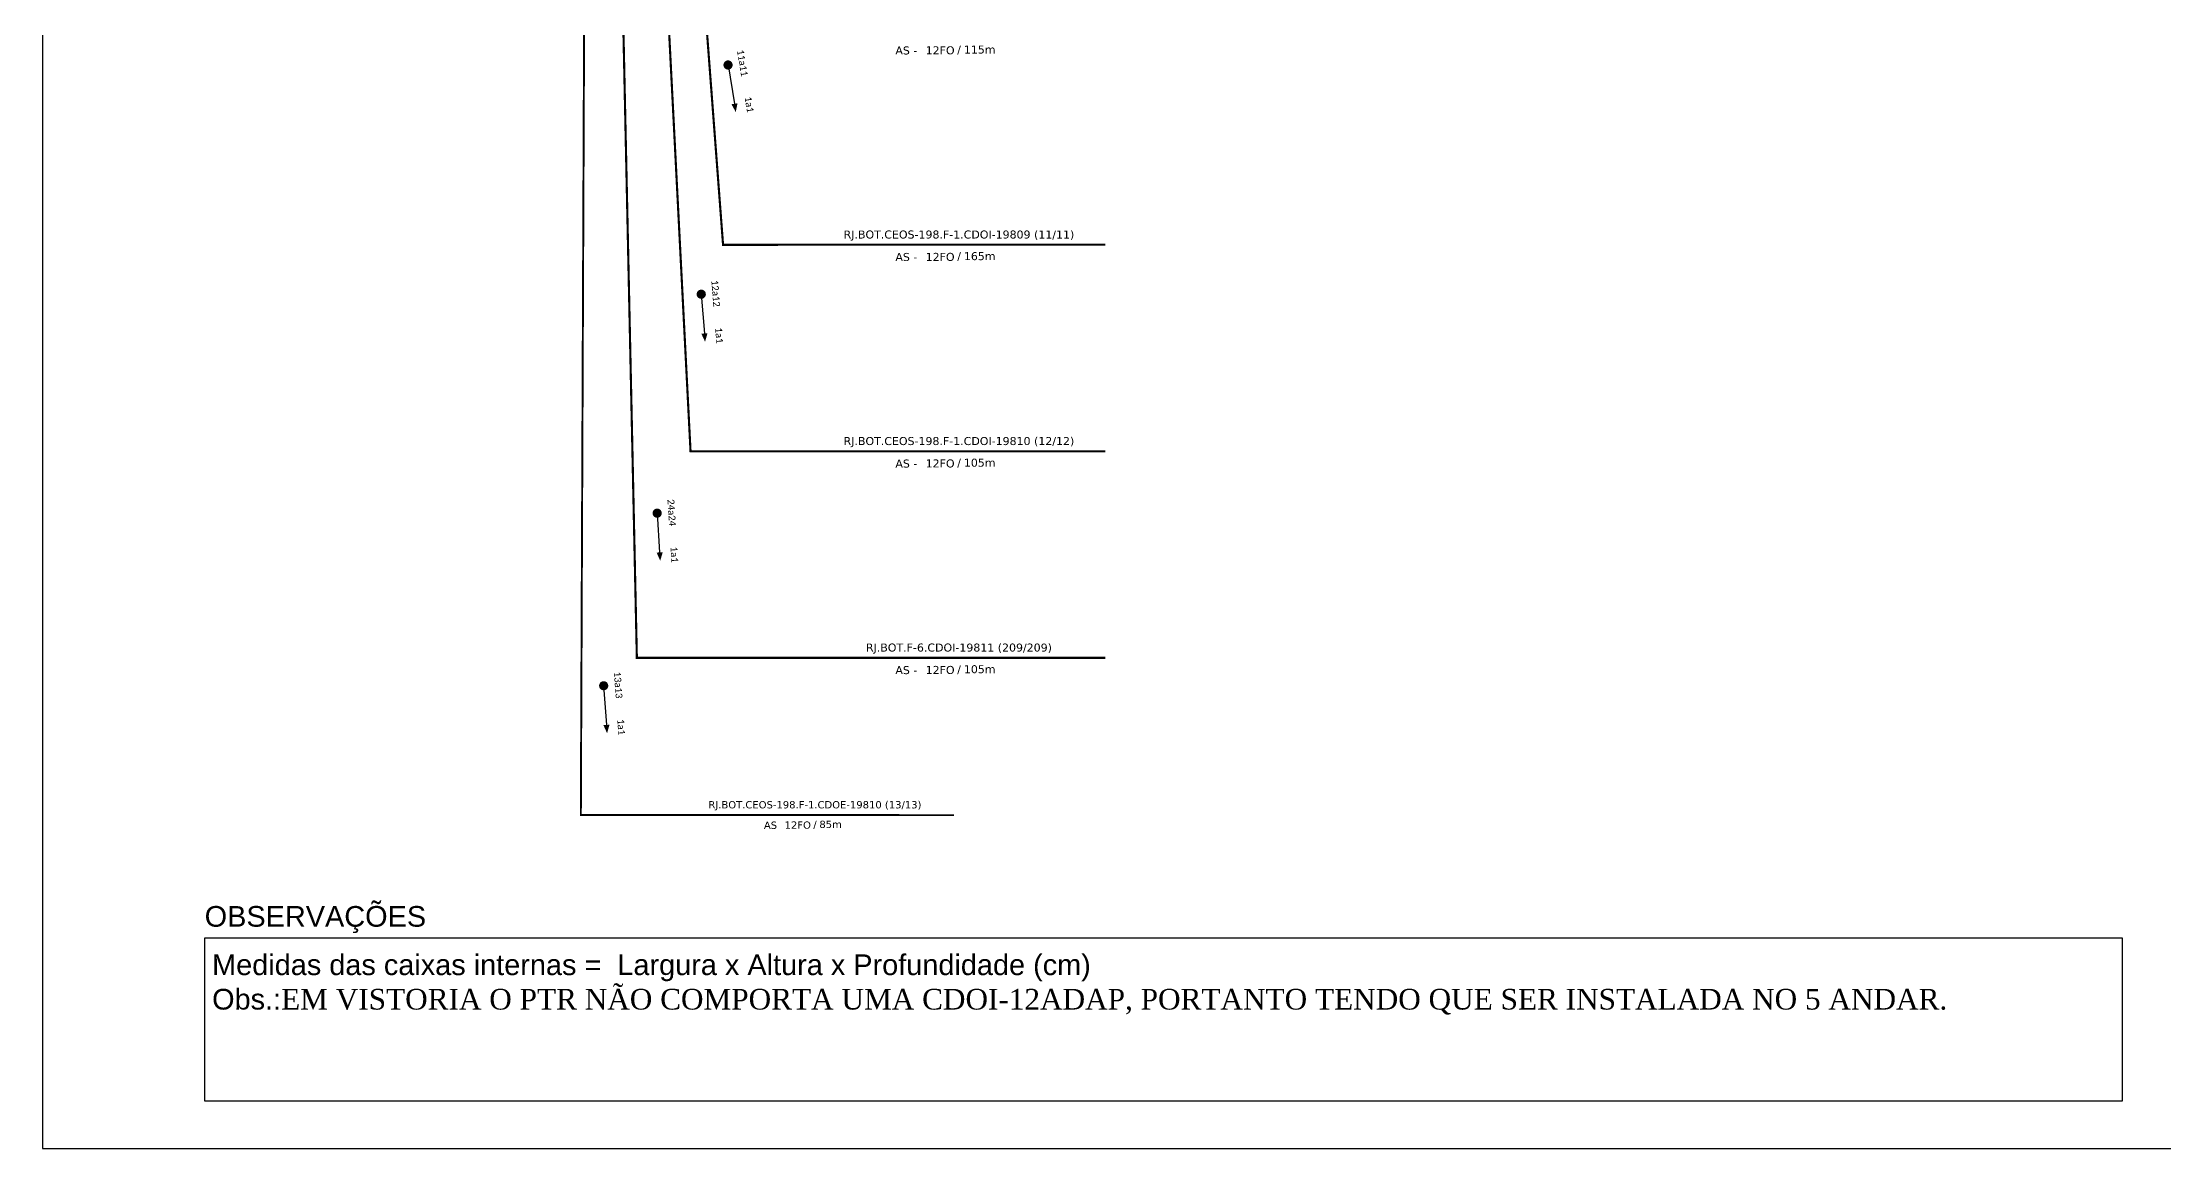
# Model space of a CAD drawing. Header units: metres. Extents: x -1286 to -445, y -500 to 94.
# Drawn here: x -1286.1 to -978.2, y -499.8 to -339.3 of the extents above; entities that cross this region are included whole.
import ezdxf
from ezdxf.enums import TextEntityAlignment as Align

# ---------------------------------------------------------------- set-up
doc = ezdxf.new("R2010")
doc.units = ezdxf.units.M
doc.layers.add('40.1-ETIQUETAS', color=1, linetype='Continuous', lineweight=20)
for name, color, linetype in [('CAP a instalar', 1, 'Continuous'), ('CD a instalar', 1, 'Continuous'), ('SETA', 7, 'Continuous'), ('texto', 255, 'Continuous')]:
    doc.layers.add(name, color=color, linetype=linetype)
doc.styles.add('ARIAL', font='arial.ttf')
doc.styles.add('siredit', font='verdana.ttf')
doc.linetypes.add('FENCELINE1', pattern='A,0.25,-0.1,[133,ltypeshp.shx,S=0.1,R=0,X=-0.1,Y=0],-0.1,1', length=1.45)

msp = doc.modelspace()

# ---------------------------------------------------------------- linework, layer by layer
at = {"color": 0}
for p, q in [((-1262.5, -469.23), (-984.25, -469.23)), ((-1262.5, -492.93), (-1262.5, -469.23)), ((-984.25, -469.23), (-984.25, -492.93)), ((-984.25, -492.93), (-1262.5, -492.93))]:
    msp.add_line(p, q, dxfattribs=at)
msp.add_lwpolyline([(-1286.07, -499.81), (-445.07, -499.81), (-445.07, 94.19), (-1286.07, 94.19)], close=True)
at = {"layer": 'CAP a instalar', "color": 7, "linetype": 'FENCELINE1', "ltscale": 7, "const_width": 0.282}
msp.add_lwpolyline([(-1206.53, -114.43), (-1207.93, -451.41), (-1153.77, -451.42)], dxfattribs=at)
at = {"layer": 'CD a instalar', "color": 7, "linetype": 'FENCELINE1', "ltscale": 7}
for points in [[(-1206.53, -114.43, 0.31, 0.31, 0), (-1187.29, -368.65, 0.31, 0.31, 0), (-1131.81, -368.64, 0.31, 0.31, 0)], [(-1206.53, -114.51, 0.31, 0.31, 0), (-1192.01, -398.62, 0.31, 0.31, 0), (-1131.81, -398.62, 0.31, 0.31, 0)], [(-1206.53, -114.51, 0.31, 0.31, 0), (-1199.8, -428.59, 0.31, 0.31, 0), (-1131.81, -428.59, 0.31, 0.31, 0)]]:
    msp.add_lwpolyline(points, format="xyseb", dxfattribs=at)
at = {"layer": 'SETA', "color": 7, "const_width": 0.664}
for points in [[(-1186.62, -342.23, 1), (-1186.51, -342.89, 1)], [(-1190.48, -375.49, 1), (-1190.43, -376.16, 1)], [(-1196.87, -407.26, 1), (-1196.83, -407.93, 1)], [(-1204.64, -432.31, 1), (-1204.59, -432.97, 1)]]:
    msp.add_lwpolyline(points, format="xyb", close=True, dxfattribs=at)
at = {"layer": 'SETA', "color": 7}
for points in [[(-1186.57, -342.56), (-1185.64, -348.19)], [(-1190.45, -375.83), (-1190, -381.51)], [(-1196.85, -407.59), (-1196.49, -413.29)], [(-1204.62, -432.64), (-1204.21, -438.33)]]:
    msp.add_lwpolyline(points, dxfattribs=at)
for points in [[(-1185.2, -348.12), (-1185.44, -349.39), (-1186.07, -348.26)], [(-1189.55, -381.48), (-1189.9, -382.73), (-1190.44, -381.55)], [(-1196.04, -413.26), (-1196.41, -414.5), (-1196.93, -413.32)], [(-1203.77, -438.3), (-1204.12, -439.54), (-1204.65, -438.36)]]:
    msp.add_solid(points, dxfattribs=at)

# ---------------------------------------------------------------- texts
at = {"style": 'ARIAL'}
msp.add_text('OBSERVAÇÕES', height=3, dxfattribs=at).set_placement((-1262.52, -467.61))
at = {"insert": (-1261.44, -471.63), "char_height": 3, "width": 277.1819, "attachment_point": 1, "style": 'ARIAL'}
msp.add_mtext('Medidas das caixas internas =  Largura x Altura x Profundidade (cm)\\PObs.:{\\fTimes New Roman|b0|i0|c0|p16;EM VISTORIA O PTR NÃO COMPORTA UMA CDOI-12ADAP, PORTANTO TENDO QUE SER INSTALADA NO 5 ANDAR.}', dxfattribs=at)
at = {"layer": '40.1-ETIQUETAS', "color": 7, "style": 'siredit'}
for s, height, p in [('AS -', 1.161, (-1159.1, -340.45)), ('12FO', 1.161, (-1153.69, -340.43)), ('/', 1.16, (-1152.77, -340.32)), ('AS -', 1.161, (-1159.1, -370.42)), ('12FO', 1.161, (-1153.69, -370.41)), ('/', 1.16, (-1152.77, -370.3)), ('AS -', 1.161, (-1159.1, -400.4)), ('12FO', 1.161, (-1153.69, -400.38)), ('/', 1.16, (-1152.77, -400.27)), ('AS -', 1.161, (-1159.1, -430.37)), ('12FO', 1.161, (-1153.69, -430.35)), ('/', 1.16, (-1152.77, -430.24)), ('AS', 1.056, (-1179.45, -452.88)), ('12FO', 1.056, (-1174.54, -452.86)), ('/', 1.06, (-1173.7, -452.76))]:
    msp.add_text(s, height=height, dxfattribs=at).set_placement(p, align=Align.MIDDLE_RIGHT)
for s, height, p in [('115m', 1.161, (-1152.34, -340.32)), ('165m', 1.161, (-1152.34, -370.3)), ('105m', 1.161, (-1152.34, -400.27)), ('105m', 1.161, (-1152.34, -430.24)), ('85m', 1.056, (-1173.31, -452.76))]:
    msp.add_text(s, height=height, dxfattribs=at).set_placement(p, align=Align.MIDDLE_LEFT)
for s, height, p in [('RJ.BOT.CEOS-198.F-1.CDOI-19809 (11/11)', 1.1614, (-1153.06, -367.16)), ('RJ.BOT.CEOS-198.F-1.CDOI-19810 (12/12)', 1.1614, (-1153.06, -397.13)), ('RJ.BOT.F-6.CDOI-19811 (209/209)', 1.1614, (-1153.06, -427.1)), ('RJ.BOT.CEOS-198.F-1.CDOE-19810 (13/13)', 1.0558, (-1173.96, -449.91))]:
    msp.add_text(s, height=height, dxfattribs=at).set_placement(p, align=Align.MIDDLE_CENTER)
at = {"layer": 'texto', "color": 7, "char_height": 0.9957, "width": 16.8333, "attachment_point": 5}
for s, insert, rotation in [('{\\fCalibri|b0|i0|c0|p34;\\C7;11a11}', (-1184.48, -342.27), 279.3901), ('\\C7;\\fCalibri|b0|i0|c0|p34;1a1', (-1183.49, -348.3), 279.3901), ('{\\fCalibri|b0|i0|c0|p34;\\C7;12a12}', (-1188.35, -375.71), 274.5944), ('\\C7;\\fCalibri|b0|i0|c0|p34;1a1', (-1187.86, -381.81), 274.5944), ('{\\fCalibri|b0|i0|c0|p34;\\C7;24a24}', (-1194.75, -407.52), 273.6937), ('\\C7;\\fCalibri|b0|i0|c0|p34;1a1', (-1194.36, -413.61), 273.6937), ('{\\fCalibri|b0|i0|c0|p34;\\C7;13a13}', (-1202.51, -432.54), 274.1304), ('\\C7;\\fCalibri|b0|i0|c0|p34;1a1', (-1202.07, -438.64), 274.1304)]:
    msp.add_mtext(s, dxfattribs=dict(at, insert=insert, rotation=rotation))

doc.saveas('drawing.dxf')
